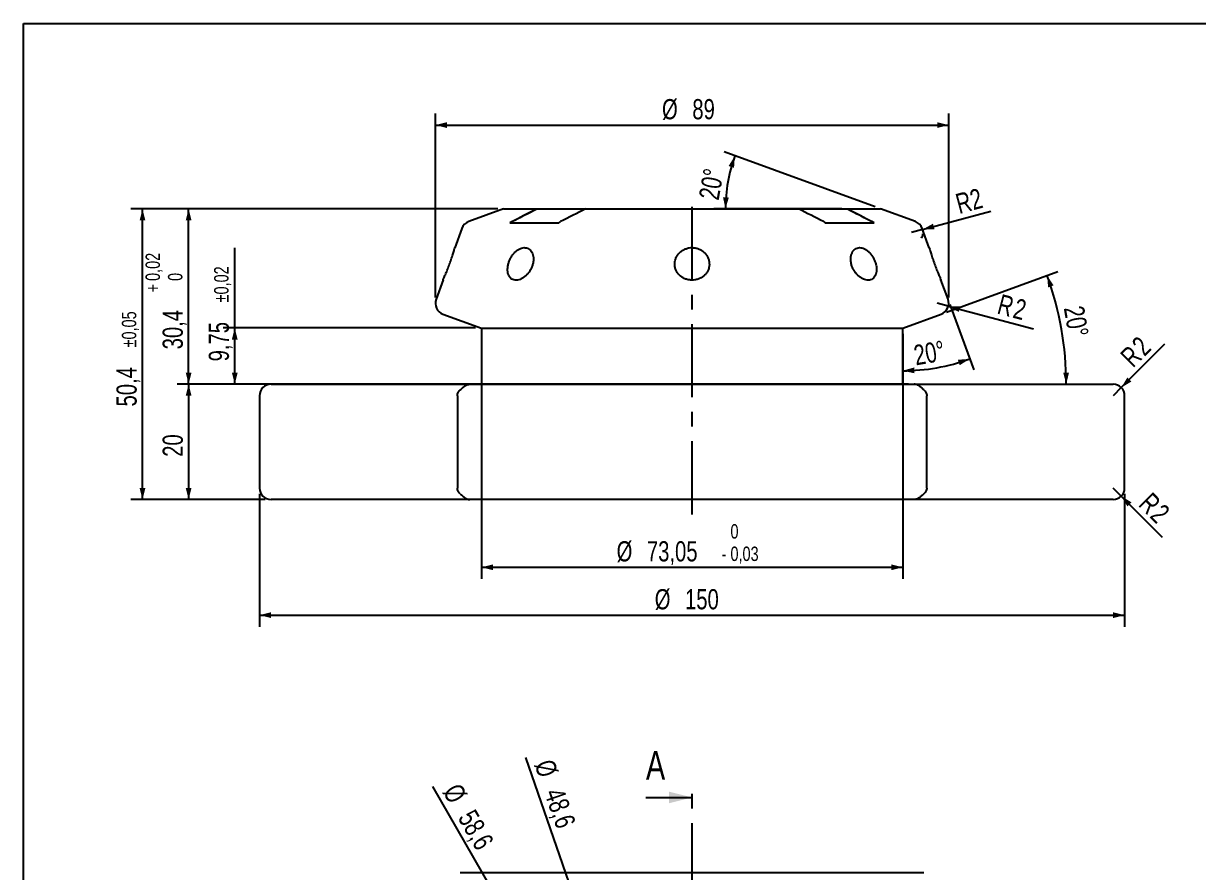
# Model space of a CAD drawing. Header units: millimetres. Extents: x 8 to 3888, y -9869 to 412.
# Drawn here: x 8 to 211.7, y 264.8 to 412 of the extents above; entities that cross this region are included whole.
import ezdxf

# ---------------------------------------------------------------- set-up
doc = ezdxf.new("R2010")
doc.units = ezdxf.units.MM
doc.linetypes.add('CENTERX2', pattern=[20.32, 12.7, -2.54, 2.54, -2.54])
doc.layers.add('CENTERLINE', color=4, linetype='CENTERX2')
doc.layers.add('DIMENSIONS', color=2, linetype='Continuous')
doc.layers.add('OUTLINE', color=7, linetype='Continuous', lineweight=25)
doc.styles.add('SLDTEXTSTYLE0', font='TXT', dxfattribs={"width": 0.75})
doc.dimstyles.new('SLDDIMSTYLE0', dxfattribs={"dimtxt": 3.5, "dimasz": 2, "dimexe": 0, "dimexo": 0.0625, "dimgap": 0.875, "dimtad": 1, "dimdec": 1, "dimrnd": 1e-09, "dimzin": 12, "dimdsep": 46, "dimtxsty": 'SLDTEXTSTYLE0', "dimblk1": 'NONE', "dimsah": 1, "dimcen": 0, "dimadec": 0, "dimazin": 3, "dimtfac": 1, "dimtdec": 1, "dimtmove": 0, "dimatfit": 3, "dimldrblk": 'NONE', "dimfxl": 0, "dimfrac": 2, "dimtolj": 1, "dimtzin": 12, "dimarcsym": 0})
doc.dimstyles.new('SLDDIMSTYLE1', dxfattribs={"dimtxt": 3.5, "dimasz": 2, "dimexe": 0, "dimexo": 0.0625, "dimgap": 0.875, "dimtad": 1, "dimrnd": 1e-09, "dimzin": 12, "dimdsep": 46, "dimtxsty": 'SLDTEXTSTYLE0', "dimsah": 1, "dimcen": 0.09, "dimadec": 0, "dimazin": 3, "dimtfac": 1, "dimtofl": 0, "dimtmove": 0, "dimatfit": 3, "dimfxl": 0, "dimfrac": 2, "dimtolj": 1, "dimtzin": 12, "dimarcsym": 0})
doc.dimstyles.new('SLDDIMSTYLE14', dxfattribs={"dimtxt": 3.5, "dimasz": 2, "dimexe": 0, "dimexo": 0.0625, "dimgap": 0.875, "dimtad": 1, "dimrnd": 1e-09, "dimzin": 12, "dimdsep": 46, "dimtxsty": 'SLDTEXTSTYLE0', "dimsah": 1, "dimcen": 0, "dimadec": 0, "dimazin": 3, "dimtfac": 1, "dimtofl": 0, "dimtmove": 0, "dimatfit": 3, "dimfxl": 0, "dimfrac": 2, "dimtolj": 1, "dimtzin": 12, "dimarcsym": 0})
doc.dimstyles.new('SLDDIMSTYLE21', dxfattribs={"dimtxt": 3.5, "dimasz": 2, "dimexe": 0, "dimexo": 0.0625, "dimgap": 0.875, "dimtad": 1, "dimrnd": 1e-09, "dimzin": 12, "dimdsep": 46, "dimtxsty": 'SLDTEXTSTYLE0', "dimsah": 1, "dimcen": 0.09, "dimadec": 0, "dimazin": 3, "dimtol": 1, "dimtp": 0.02, "dimtm": 0.02, "dimtfac": 1, "dimtofl": 0, "dimtmove": 0, "dimatfit": 3, "dimfxl": 0, "dimfrac": 2, "dimtolj": 1, "dimarcsym": 0})
doc.dimstyles.new('SLDDIMSTYLE22', dxfattribs={"dimtxt": 3.5, "dimasz": 2, "dimexe": 0, "dimexo": 0.0625, "dimgap": 0.875, "dimtad": 1, "dimrnd": 1e-09, "dimzin": 12, "dimdsep": 46, "dimtxsty": 'SLDTEXTSTYLE0', "dimsah": 1, "dimcen": 0.09, "dimadec": 0, "dimazin": 3, "dimtol": 1, "dimtp": 0.02, "dimtfac": 1, "dimtofl": 0, "dimtmove": 0, "dimatfit": 3, "dimfxl": 0, "dimfrac": 2, "dimtolj": 1, "dimarcsym": 0})
doc.dimstyles.new('SLDDIMSTYLE23', dxfattribs={"dimtxt": 3.5, "dimasz": 2, "dimexe": 0, "dimexo": 0.0625, "dimgap": 0.875, "dimtad": 1, "dimrnd": 1e-09, "dimzin": 12, "dimdsep": 46, "dimtxsty": 'SLDTEXTSTYLE0', "dimsah": 1, "dimcen": 0.09, "dimadec": 0, "dimazin": 3, "dimtol": 1, "dimtp": 0.05, "dimtm": 0.05, "dimtfac": 1, "dimtofl": 0, "dimtmove": 0, "dimatfit": 3, "dimfxl": 0, "dimfrac": 2, "dimtolj": 1, "dimarcsym": 0})
doc.dimstyles.new('SLDDIMSTYLE24', dxfattribs={"dimtxt": 3.5, "dimasz": 2, "dimexe": 0, "dimexo": 0.0625, "dimgap": 0.875, "dimtad": 1, "dimrnd": 1e-09, "dimzin": 12, "dimdsep": 46, "dimtxsty": 'SLDTEXTSTYLE0', "dimsah": 1, "dimcen": 0.09, "dimadec": 0, "dimazin": 3, "dimtol": 1, "dimtm": 0.03, "dimtfac": 1, "dimtofl": 0, "dimtmove": 0, "dimatfit": 3, "dimfxl": 0, "dimfrac": 2, "dimtolj": 1, "dimarcsym": 0})
doc.dimstyles.new('SLDDIMSTYLE6', dxfattribs={"dimtxt": 3.5, "dimasz": 2, "dimexe": 0, "dimexo": 0.0625, "dimgap": 0.875, "dimtad": 1, "dimdec": 4, "dimzin": 12, "dimdsep": 46, "dimtxsty": 'SLDTEXTSTYLE0', "dimsah": 1, "dimcen": 0.09, "dimazin": 3, "dimtfac": 1, "dimtofl": 0, "dimtmove": 0, "dimatfit": 3, "dimfxl": 0, "dimfrac": 2, "dimtolj": 1, "dimtzin": 12, "dimarcsym": 0})
doc.dimstyles.new('SLDDIMSTYLE8', dxfattribs={"dimtxt": 3.5, "dimasz": 2, "dimexe": 0, "dimexo": 0.0625, "dimgap": 0.875, "dimtad": 1, "dimrnd": 1e-09, "dimzin": 12, "dimdsep": 46, "dimtxsty": 'SLDTEXTSTYLE0', "dimsah": 1, "dimcen": 0, "dimadec": 0, "dimazin": 3, "dimtfac": 1, "dimtofl": 0, "dimtmove": 0, "dimatfit": 3, "dimfxl": 0, "dimfrac": 2, "dimtolj": 1, "dimtzin": 12, "dimarcsym": 0})

# ---------------------------------------------------------------- blocks, each defined once
blk = doc.blocks.new('_D')
at = {"layer": 'DIMENSIONS'}
for q in [(95.07, 284.69), (131.9, 178.8)]:
    blk.add_line((115.93, 224.72), q, dxfattribs=at)
blk.add_solid([(115.93, 224.72), (115.74, 226.77), (114.8, 226.44)], dxfattribs=at)
at = {"layer": 'DIMENSIONS', "char_height": 3.5, "attachment_point": 1, "rotation": 289.1766, "style": 'SLDTEXTSTYLE0'}
for s, insert in [('%%c', (99.85, 284.68)), ('48,6', (101.57, 279.72))]:
    blk.add_mtext(s, dxfattribs=dict(at, insert=insert))
blk = doc.blocks.new('_None')
blk = doc.blocks.new('_D_1')
at = {"layer": 'DIMENSIONS'}
for q in [(78.94, 279.65), (138.56, 176.38)]:
    blk.add_line((109.26, 227.13), q, dxfattribs=at)
blk.add_solid([(109.26, 227.13), (108.69, 229.12), (107.83, 228.62)], dxfattribs=at)
at = {"layer": 'DIMENSIONS', "char_height": 3.5, "attachment_point": 1, "rotation": 300, "style": 'SLDTEXTSTYLE0'}
for s, insert in [('%%c', (83.64, 280.53)), ('58,6', (86.26, 275.99))]:
    blk.add_mtext(s, dxfattribs=dict(at, insert=insert))
blk = doc.blocks.new('_D_46')
at = {"layer": 'DIMENSIONS'}
for p, q in [((44.63, 359.19), (44.63, 373.09)), ((86.39, 359.19), (42.63, 359.19)), ((44.63, 349.44), (44.63, 359.19)), ((49.91, 349.44), (42.63, 349.44))]:
    blk.add_line(p, q, dxfattribs=at)
for points in [[(44.63, 359.19), (44.13, 357.19), (45.13, 357.19)], [(44.63, 349.44), (45.13, 351.44), (44.13, 351.44)]]:
    blk.add_solid(points, dxfattribs=at)
at = {"layer": 'DIMENSIONS', "attachment_point": 1, "rotation": 90, "style": 'SLDTEXTSTYLE0'}
for s, insert, char_height in [('±0,02', (41.05, 363.63), 2.5), ('9,75', (40.12, 353.4), 3.5)]:
    blk.add_mtext(s, dxfattribs=dict(at, insert=insert, char_height=char_height))
blk = doc.blocks.new('_D_47')
at = {"layer": 'DIMENSIONS'}
for p, q in [((90.24, 379.84), (34.63, 379.84)), ((36.63, 349.44), (36.63, 379.84)), ((161.45, 349.44), (34.63, 349.44))]:
    blk.add_line(p, q, dxfattribs=at)
for points in [[(36.63, 379.84), (36.13, 377.84), (37.13, 377.84)], [(36.63, 349.44), (37.13, 351.44), (36.13, 351.44)]]:
    blk.add_solid(points, dxfattribs=at)
at = {"layer": 'DIMENSIONS', "attachment_point": 1, "rotation": 90, "style": 'SLDTEXTSTYLE0'}
for s, insert, char_height in [('0,02', (29.16, 367.35), 2.5), ('+', (29.16, 365.36), 2.5), ('0', (33.05, 367.35), 2.5), ('30,4', (32.12, 355.49), 3.5)]:
    blk.add_mtext(s, dxfattribs=dict(at, insert=insert, char_height=char_height))
blk = doc.blocks.new('_D_48')
at = {"layer": 'DIMENSIONS'}
for p, q in [((90.24, 379.84), (26.63, 379.84)), ((28.63, 329.44), (28.63, 379.84)), ((49.91, 329.44), (26.63, 329.44))]:
    blk.add_line(p, q, dxfattribs=at)
for points in [[(28.63, 379.84), (28.13, 377.84), (29.13, 377.84)], [(28.63, 329.44), (29.13, 331.44), (28.13, 331.44)]]:
    blk.add_solid(points, dxfattribs=at)
at = {"layer": 'DIMENSIONS', "attachment_point": 1, "rotation": 90, "style": 'SLDTEXTSTYLE0'}
for s, insert, char_height in [('±0,05', (25.05, 355.82), 2.5), ('50,4', (24.12, 345.58), 3.5)]:
    blk.add_mtext(s, dxfattribs=dict(at, insert=insert, char_height=char_height))
blk = doc.blocks.new('_D_49')
at = {"layer": 'DIMENSIONS'}
for q in [(166.41, 363.49), (183.08, 359.03)]:
    blk.add_line((168.34, 362.97), q, dxfattribs=at)
blk.add_solid([(168.34, 362.97), (170.15, 361.97), (170.4, 362.94)], dxfattribs=at)
at = {"layer": 'DIMENSIONS', "char_height": 3.5, "attachment_point": 1, "rotation": 345, "style": 'SLDTEXTSTYLE0'}
for s, insert in [('R', (177.53, 365.12)), ('2', (180.25, 364.4))]:
    blk.add_mtext(s, dxfattribs=dict(at, insert=insert))
blk = doc.blocks.new('_D_50')
at = {"layer": 'DIMENSIONS'}
for p, q in [((79.41, 364.49), (79.41, 396.38)), ((168.41, 364.49), (168.41, 396.38)), ((79.41, 394.38), (168.41, 394.38))]:
    blk.add_line(p, q, dxfattribs=at)
for points in [[(79.41, 394.38), (81.41, 393.88), (81.41, 394.88)], [(168.41, 394.38), (166.41, 394.88), (166.41, 393.88)]]:
    blk.add_solid(points, dxfattribs=at)
at = {"layer": 'DIMENSIONS', "char_height": 3.5, "attachment_point": 1, "style": 'SLDTEXTSTYLE0'}
for s, insert in [('%%c', (118.7, 398.89)), ('89', (123.96, 398.89))]:
    blk.add_mtext(s, dxfattribs=dict(at, insert=insert))
blk = doc.blocks.new('_D_51')
at = {"layer": 'DIMENSIONS'}
for p, q in [((87.39, 358.19), (87.39, 315.69)), ((160.44, 358.19), (160.44, 315.69)), ((87.39, 317.69), (160.44, 317.69))]:
    blk.add_line(p, q, dxfattribs=at)
for points in [[(87.39, 317.69), (89.39, 317.19), (89.39, 318.19)], [(160.44, 317.69), (158.44, 318.19), (158.44, 317.19)]]:
    blk.add_solid(points, dxfattribs=at)
at = {"layer": 'DIMENSIONS', "attachment_point": 1, "style": 'SLDTEXTSTYLE0'}
for s, insert, char_height in [('0', (130.57, 325.17), 2.5), ('%%c', (110.83, 322.21), 3.5), ('73,05', (116.08, 322.21), 3.5), ('-', (129.03, 321.28), 2.5), ('0,03', (130.57, 321.28), 2.5)]:
    blk.add_mtext(s, dxfattribs=dict(at, insert=insert, char_height=char_height))
blk = doc.blocks.new('_D_52')
at = {"layer": 'DIMENSIONS'}
for q in [(205.9, 356.42), (196.91, 347.44)]:
    blk.add_line((198.33, 348.85), q, dxfattribs=at)
blk.add_solid([(198.33, 348.85), (200.09, 349.91), (199.39, 350.62)], dxfattribs=at)
at = {"layer": 'DIMENSIONS', "char_height": 3.5, "attachment_point": 1, "rotation": 45, "style": 'SLDTEXTSTYLE0'}
for s, insert in [('2', (199.88, 356.61)), ('R', (197.89, 354.62))]:
    blk.add_mtext(s, dxfattribs=dict(at, insert=insert))
blk = doc.blocks.new('_D_53')
at = {"layer": 'DIMENSIONS'}
for q in [(196.91, 331.44), (205.44, 322.91)]:
    blk.add_line((198.33, 330.02), q, dxfattribs=at)
blk.add_solid([(198.33, 330.02), (199.39, 328.26), (200.09, 328.96)], dxfattribs=at)
at = {"layer": 'DIMENSIONS', "char_height": 3.5, "attachment_point": 1, "rotation": 315, "style": 'SLDTEXTSTYLE0'}
for s, insert in [('R', (203.62, 330.9)), ('2', (205.61, 328.92))]:
    blk.add_mtext(s, dxfattribs=dict(at, insert=insert))
blk = doc.blocks.new('_D_54')
at = {"layer": 'DIMENSIONS'}
for p, q in [((48.91, 330.44), (48.91, 307.39)), ((198.91, 330.44), (198.91, 307.39)), ((48.91, 309.39), (198.91, 309.39))]:
    blk.add_line(p, q, dxfattribs=at)
for points in [[(48.91, 309.39), (50.91, 308.89), (50.91, 309.89)], [(198.91, 309.39), (196.91, 309.89), (196.91, 308.89)]]:
    blk.add_solid(points, dxfattribs=at)
at = {"layer": 'DIMENSIONS', "char_height": 3.5, "attachment_point": 1, "style": 'SLDTEXTSTYLE0'}
for s, insert in [('%%c', (117.44, 313.9)), ('150', (122.69, 313.9))]:
    blk.add_mtext(s, dxfattribs=dict(at, insert=insert))
blk = doc.blocks.new('_D_55')
at = {"layer": 'DIMENSIONS'}
blk.add_line((168.63, 363.24), (172.74, 351.95), dxfattribs=at)
blk.add_arc((160.44, 385.75), 33.97, 270, 290, dxfattribs=at)
for points in [[(172.05, 353.83), (170, 353.68), (170.31, 352.73)], [(160.44, 351.79), (162.45, 351.34), (162.42, 352.34)]]:
    blk.add_solid(points, dxfattribs=at)
at = {"layer": 'DIMENSIONS', "insert": (162.12, 356.14), "char_height": 3.5, "attachment_point": 1, "rotation": 10, "style": 'SLDTEXTSTYLE0'}
blk.add_mtext('20°', dxfattribs=at)
blk = doc.blocks.new('_D_56')
at = {"layer": 'DIMENSIONS'}
for q in [(175.7, 379.44), (161.95, 375.76)]:
    blk.add_line((163.88, 376.28), q, dxfattribs=at)
blk.add_arc((161.95, 375.76), 2, 330, 353.4349, dxfattribs=at)
blk.add_solid([(163.88, 376.28), (165.94, 376.31), (165.68, 377.28)], dxfattribs=at)
at = {"layer": 'DIMENSIONS', "insert": (169.32, 382.33), "char_height": 3.5, "attachment_point": 1, "rotation": 15, "style": 'SLDTEXTSTYLE0'}
blk.add_mtext('R2', dxfattribs=at)
blk = doc.blocks.new('_D_57')
at = {"layer": 'DIMENSIONS'}
for p, q in [((49.91, 349.44), (34.63, 349.44)), ((36.63, 349.44), (36.63, 329.44)), ((49.91, 329.44), (34.63, 329.44))]:
    blk.add_line(p, q, dxfattribs=at)
for points in [[(36.63, 349.44), (36.13, 347.44), (37.13, 347.44)], [(36.63, 329.44), (37.13, 331.44), (36.13, 331.44)]]:
    blk.add_solid(points, dxfattribs=at)
at = {"layer": 'DIMENSIONS', "insert": (32.12, 336.85), "char_height": 3.5, "attachment_point": 1, "rotation": 90, "style": 'SLDTEXTSTYLE0'}
blk.add_mtext('20', dxfattribs=at)
blk = doc.blocks.new('_D_58')
at = {"layer": 'DIMENSIONS'}
for p, q in [((155.65, 380.18), (129.45, 389.72)), ((149.87, 379.84), (127.71, 379.84))]:
    blk.add_line(p, q, dxfattribs=at)
blk.add_arc((156.59, 379.84), 26.88, 160, 180, dxfattribs=at)
for points in [[(131.33, 389.03), (130.24, 387.28), (131.19, 386.97)], [(129.71, 379.84), (130.28, 381.82), (129.28, 381.86)]]:
    blk.add_solid(points, dxfattribs=at)
at = {"layer": 'DIMENSIONS', "insert": (125.06, 381.82), "char_height": 3.5, "attachment_point": 1, "rotation": 80, "style": 'SLDTEXTSTYLE0'}
blk.add_mtext('20°', dxfattribs=at)
blk = doc.blocks.new('_D_59')
at = {"layer": 'DIMENSIONS'}
blk.add_line((168.04, 361.95), (187.35, 368.98), dxfattribs=at)
blk.add_arc((133.65, 349.44), 55.14, 0, 20, dxfattribs=at)
for points in [[(185.47, 368.3), (185.64, 366.24), (186.59, 366.57)], [(188.79, 349.44), (189.26, 351.45), (188.26, 351.43)]]:
    blk.add_solid(points, dxfattribs=at)
at = {"layer": 'DIMENSIONS', "insert": (191.79, 363.26), "char_height": 3.5, "attachment_point": 1, "rotation": 280, "style": 'SLDTEXTSTYLE0'}
blk.add_mtext('20°', dxfattribs=at)

msp = doc.modelspace()

# ---------------------------------------------------------------- linework, layer by layer
at = {"layer": 'CENTERLINE'}
for p, q in [((123.91153, 326.85542), (123.91153, 381.85852)), ((123.91153, 118.38715), (123.91153, 279.77333))]:
    msp.add_line(p, q, dxfattribs=at)
at = {"layer": 'CENTERLINE', "linetype": 'Continuous'}
msp.add_line((115.91153, 277.77333), (123.91153, 277.77333), dxfattribs=at)
at = {"layer": 'CENTERLINE'}
msp.add_solid([(123.91153, 277.77333), (119.91153, 278.77333), (119.91153, 276.77333)], dxfattribs=at)
at = {"layer": 'OUTLINE'}
for p, q in [((8, 412), (586, 412)), ((8, 8), (8, 412)), ((91.23653, 379.83809), (85.19257, 377.63827)), ((91.23653, 379.83809), (96.95704, 379.83809)), ((105.45581, 379.79171), (96.97053, 379.79171)), ((105.44233, 379.83809), (142.38073, 379.83809)), ((150.85252, 379.79171), (142.36724, 379.79171)), ((150.86601, 379.83809), (156.58653, 379.83809)), ((162.63049, 377.63827), (156.58653, 379.83809)), ((92.33454, 377.43929), (100.81983, 377.43929)), ((147.00323, 377.43929), (155.48851, 377.43929)), ((83.99723, 376.44293), (82.7763, 373.08845)), ((165.03741, 373.11415), (163.82583, 376.44293)), ((80.74864, 367.51751), (79.53214, 364.17521)), ((168.29091, 364.17521), (167.0703, 367.52882)), ((80.72749, 361.61179), (87.38653, 359.18809)), ((160.43653, 359.18809), (167.09557, 361.61179)), ((87.38653, 359.18809), (87.38653, 349.43809)), ((87.38653, 359.18809), (160.43653, 359.18809)), ((160.43653, 349.43809), (160.43653, 359.18809)), ((50.91153, 349.43809), (85.37583, 349.43809)), ((85.37583, 349.43809), (162.44723, 349.43809)), ((162.44723, 349.43809), (196.91153, 349.43809)), ((48.91152, 347.43809), (48.91152, 331.43809)), ((83.21755, 347.43809), (83.21755, 331.43809)), ((164.60551, 331.43809), (164.60551, 347.43809)), ((198.91153, 331.43809), (198.91153, 347.43809)), ((85.37583, 329.4381), (50.91153, 329.4381)), ((162.44723, 329.4381), (85.37583, 329.4381)), ((196.91153, 329.4381), (162.44723, 329.4381)), ((83.71353, 264.75653), (164.10953, 264.75653))]:
    msp.add_line(p, q, dxfattribs=at)
for centre, start, end in [((85.87661, 375.75889), 110, 160), ((161.94644, 375.75889), 20, 70), ((81.41153, 363.49117), 160, 250), ((166.41153, 363.49117), 290, 20), ((50.91153, 347.43809), 90, 180), ((196.91153, 347.43809), 0, 90), ((50.91153, 331.43809), 180, 270), ((196.91153, 331.43809), 270, 0)]:
    msp.add_arc(centre, 2, start, end, dxfattribs=at)
for points in [[(96.97053, 379.79171), (95.42475, 379.00959), (93.87949, 378.22512), (92.33455, 377.43929)], [(92.62117, 377.63827), (94.06611, 378.37305), (95.51134, 379.1066), (96.95704, 379.83809)], [(96.97053, 379.79171), (96.96602, 379.80716), (96.96153, 379.82263), (96.95704, 379.83809)], [(105.44233, 379.83809), (103.99659, 379.10658), (102.55137, 378.37303), (101.10646, 377.63827)], [(146.7166, 377.63827), (145.27166, 378.37305), (143.82644, 379.1066), (142.38073, 379.83809)], [(150.86601, 379.83809), (150.86153, 379.82263), (150.85703, 379.80716), (150.85252, 379.79171)], [(155.48851, 377.43929), (153.94359, 378.2251), (152.39834, 379.00958), (150.85252, 379.79171)], [(150.86601, 379.83809), (152.31175, 379.10658), (153.75697, 378.37303), (155.20188, 377.63827)], [(92.62117, 377.63827), (92.51976, 377.5867), (92.42427, 377.52022), (92.33455, 377.43929)], [(100.81983, 377.43929), (100.90972, 377.52037), (101.00577, 377.58708), (101.10646, 377.63827)], [(146.7166, 377.63827), (146.81802, 377.5867), (146.9135, 377.52022), (147.00323, 377.43929)], [(155.48851, 377.43929), (155.39862, 377.52037), (155.30256, 377.58708), (155.20188, 377.63827)]]:
    msp.add_open_spline(points, degree=3, dxfattribs=at)
for points, knots in [([(80.75042, 367.51686), (80.75382, 367.52454), (80.7616, 367.54206), (80.9321, 367.93303), (81.2056, 368.58249), (81.54751, 369.4364), (81.90486, 370.38925), (82.23477, 371.33573), (82.50565, 372.17314), (82.69137, 372.78502), (82.7863, 373.11264), (82.78089, 373.09399), (82.779, 373.08747)], [0, 0, 0, 0, 0.083417974, 0.190591846, 0.297936319, 0.405429242, 0.512817871, 0.620002586, 0.72719984, 0.834611059, 0.942100499, 1, 1, 1, 1]), ([(94.53375, 367.84467), (94.68307, 367.93415), (94.82768, 368.03781), (95.10744, 368.27256), (95.24398, 368.40529), (95.49885, 368.69167), (95.6169, 368.84446), (95.83396, 369.16936), (95.93327, 369.34271), (96.10363, 369.69459), (96.17594, 369.8747), (96.294, 370.2436), (96.33863, 370.42969), (96.39753, 370.7953), (96.4123, 370.97757), (96.4111, 371.33281), (96.39537, 371.50262), (96.33482, 371.82688), (96.28921, 371.98276), (96.17193, 372.26688), (96.10043, 372.39616), (95.93204, 372.62872), (95.83499, 372.73139), (95.62405, 372.90118), (95.50928, 372.9697), (95.26073, 373.07251), (95.13069, 373.10518), (94.86095, 373.13407), (94.7195, 373.13007), (94.43392, 373.08472), (94.29066, 373.04398), (94.003, 372.9269), (93.85763, 372.8496), (93.57754, 372.66529), (93.44136, 372.55794), (93.17641, 372.31243), (93.04948, 372.17564), (92.81299, 371.8826), (92.70165, 371.72428), (92.49709, 371.38965), (92.40582, 371.21682), (92.24434, 370.86058), (92.1736, 370.67509), (92.0588, 370.30674), (92.01416, 370.12328), (91.95052, 369.75778), (91.93193, 369.57588), (91.92265, 369.2293), (91.9315, 369.0625), (91.97757, 368.74216), (92.01423, 368.59313), (92.11363, 368.31864), (92.17727, 368.19162), (92.32889, 367.96746), (92.41604, 367.87075), (92.61318, 367.70748), (92.72427, 367.6408), (92.96093, 367.54371), (93.08727, 367.51228), (93.35644, 367.48426), (93.49794, 367.48818), (93.92945, 367.5521), (94.23512, 367.66572), (94.53375, 367.84467)], [0, 0, 0, 0, 0.03125, 0.03125, 0.0625, 0.0625, 0.09375, 0.09375, 0.125, 0.125, 0.15625, 0.15625, 0.1875, 0.1875, 0.21875, 0.21875, 0.25, 0.25, 0.28125, 0.28125, 0.3125, 0.3125, 0.34375, 0.34375, 0.375, 0.375, 0.40625, 0.40625, 0.4375, 0.4375, 0.46875, 0.46875, 0.5, 0.5, 0.53125, 0.53125, 0.5625, 0.5625, 0.59375, 0.59375, 0.625, 0.625, 0.65625, 0.65625, 0.6875, 0.6875, 0.71875, 0.71875, 0.75, 0.75, 0.78125, 0.78125, 0.8125, 0.8125, 0.84375, 0.84375, 0.875, 0.875, 0.90625, 0.90625, 0.9375, 0.9375, 1, 1, 1, 1]), ([(125.95379, 368.22843), (126.09893, 368.35294), (126.22841, 368.48871), (126.45736, 368.7821), (126.55765, 368.94162), (126.72128, 369.27418), (126.78479, 369.44641), (126.87551, 369.8028), (126.90237, 369.98817), (126.91668, 370.3554), (126.90483, 370.53907), (126.84221, 370.9065), (126.79159, 371.08743), (126.65541, 371.4345), (126.56887, 371.60327), (126.36175, 371.92303), (126.24324, 372.07136), (125.97706, 372.34529), (125.82755, 372.47192), (125.50971, 372.69207), (125.34097, 372.78659), (124.98372, 372.94406), (124.79532, 373.00639), (124.41491, 373.0934), (124.2209, 373.11907), (123.82498, 373.13324), (123.62909, 373.12147), (123.24307, 373.06181), (123.05067, 373.01315), (122.68185, 372.88132), (122.50624, 372.79894), (122.17244, 372.60185), (122.01347, 372.48599), (121.72668, 372.23121), (121.59704, 372.09149), (121.36585, 371.7871), (121.26615, 371.62428), (121.10325, 371.2872), (121.03874, 371.1105), (120.94728, 370.74736), (120.92101, 370.56462), (120.90629, 370.19693), (120.91837, 370.00997), (120.98062, 369.64732), (121.03029, 369.47088), (121.16687, 369.12766), (121.25425, 368.96119), (121.45918, 368.65234), (121.5774, 368.50796), (121.84654, 368.23977), (121.99371, 368.11982), (122.3102, 367.90864), (122.48176, 367.81635), (122.83952, 367.66547), (123.0243, 367.60701), (123.4055, 367.52347), (123.60351, 367.49865), (123.99495, 367.4852), (124.19013, 367.49592), (124.57939, 367.55298), (124.77121, 367.59936), (125.32087, 367.78658), (125.66351, 367.97941), (125.95379, 368.22843)], [0, 0, 0, 0, 0.03125, 0.03125, 0.0625, 0.0625, 0.09375, 0.09375, 0.125, 0.125, 0.15625, 0.15625, 0.1875, 0.1875, 0.21875, 0.21875, 0.25, 0.25, 0.28125, 0.28125, 0.3125, 0.3125, 0.34375, 0.34375, 0.375, 0.375, 0.40625, 0.40625, 0.4375, 0.4375, 0.46875, 0.46875, 0.5, 0.5, 0.53125, 0.53125, 0.5625, 0.5625, 0.59375, 0.59375, 0.625, 0.625, 0.65625, 0.65625, 0.6875, 0.6875, 0.71875, 0.71875, 0.75, 0.75, 0.78125, 0.78125, 0.8125, 0.8125, 0.84375, 0.84375, 0.875, 0.875, 0.90625, 0.90625, 0.9375, 0.9375, 1, 1, 1, 1]), ([(155.37128, 367.84467), (155.46615, 367.93415), (155.54814, 368.03781), (155.68784, 368.27256), (155.74598, 368.40529), (155.83426, 368.69167), (155.86458, 368.84446), (155.8983, 369.16936), (155.90135, 369.34271), (155.88, 369.69459), (155.85594, 369.8747), (155.78061, 370.2436), (155.72966, 370.42969), (155.6046, 370.7953), (155.52959, 370.97757), (155.35698, 371.33281), (155.26111, 371.50262), (155.05038, 371.82688), (154.93412, 371.98276), (154.69023, 372.26688), (154.56225, 372.39616), (154.29365, 372.62872), (154.15312, 372.73139), (153.87097, 372.90118), (153.72786, 372.9697), (153.43699, 373.07251), (153.29362, 373.10518), (153.0121, 373.13407), (152.87228, 373.13007), (152.60522, 373.08472), (152.47861, 373.04398), (152.2393, 372.9269), (152.12605, 372.8496), (151.92366, 372.66529), (151.83322, 372.55794), (151.67479, 372.31243), (151.60808, 372.17564), (151.50324, 371.8826), (151.46426, 371.72428), (151.41606, 371.38965), (151.40714, 371.21682), (151.41912, 370.86058), (151.44057, 370.67509), (151.51282, 370.30674), (151.56328, 370.12328), (151.69291, 369.75778), (151.77246, 369.57588), (151.95354, 369.2293), (152.05572, 369.0625), (152.28383, 368.74216), (152.40663, 368.59313), (152.66668, 368.31864), (152.80574, 368.19162), (153.09176, 367.96746), (153.23759, 367.87075), (153.53441, 367.70748), (153.68658, 367.6408), (153.98324, 367.54371), (154.12912, 367.51228), (154.41571, 367.48426), (154.55476, 367.48818), (154.94657, 367.5521), (155.18153, 367.66572), (155.37128, 367.84467)], [0, 0, 0, 0, 0.03125, 0.03125, 0.0625, 0.0625, 0.09375, 0.09375, 0.125, 0.125, 0.15625, 0.15625, 0.1875, 0.1875, 0.21875, 0.21875, 0.25, 0.25, 0.28125, 0.28125, 0.3125, 0.3125, 0.34375, 0.34375, 0.375, 0.375, 0.40625, 0.40625, 0.4375, 0.4375, 0.46875, 0.46875, 0.5, 0.5, 0.53125, 0.53125, 0.5625, 0.5625, 0.59375, 0.59375, 0.625, 0.625, 0.65625, 0.65625, 0.6875, 0.6875, 0.71875, 0.71875, 0.75, 0.75, 0.78125, 0.78125, 0.8125, 0.8125, 0.84375, 0.84375, 0.875, 0.875, 0.90625, 0.90625, 0.9375, 0.9375, 1, 1, 1, 1]), ([(165.03647, 373.1138), (165.04224, 373.0936), (165.0544, 373.05101), (165.18838, 372.5944), (165.40657, 371.89071), (165.70212, 371.00084), (166.04682, 370.03849), (166.40289, 369.11232), (166.72757, 368.31779), (166.96438, 367.76334), (167.0855, 367.48753), (167.07181, 367.51873), (167.06778, 367.52791)], [0, 0, 0, 0, 0.0967070145, 0.2038543535, 0.311210703, 0.418689246, 0.5260124248, 0.6331548857, 0.7403733466, 0.8478010407, 0.9552515714, 1, 1, 1, 1]), ([(83.21755, 347.43809), (83.21755, 347.53353), (83.2306, 347.63038), (83.27955, 347.81502), (83.31578, 347.90497), (83.45045, 348.15903), (83.5739, 348.30801), (83.71353, 348.43809)], [0, 0, 0, 0, 0.25, 0.25, 0.5, 0.5, 1, 1, 1, 1]), ([(83.71353, 348.43809), (83.85422, 348.56917), (83.99043, 348.69873), (84.26626, 348.94173), (84.40478, 349.05378), (84.67977, 349.23832), (84.81985, 349.31299), (85.02726, 349.38732), (85.09631, 349.40617), (85.23542, 349.43158), (85.30657, 349.43809), (85.37583, 349.43809)], [0, 0, 0, 0, 0.25, 0.25, 0.5, 0.5, 0.75, 0.75, 0.875, 0.875, 1, 1, 1, 1]), ([(164.10953, 348.43809), (163.96884, 348.56917), (163.83262, 348.69873), (163.55679, 348.94173), (163.41828, 349.05378), (163.14329, 349.23832), (163.00321, 349.31299), (162.7958, 349.38732), (162.72675, 349.40617), (162.58764, 349.43158), (162.51648, 349.43809), (162.44723, 349.43809)], [0, 0, 0, 0, 0.25, 0.25, 0.5, 0.5, 0.75, 0.75, 0.875, 0.875, 1, 1, 1, 1]), ([(164.10953, 348.43809), (164.24851, 348.30861), (164.37284, 348.15847), (164.55158, 347.8215), (164.60551, 347.6296), (164.60551, 347.43809)], [0, 0, 0, 0, 0.5, 0.5, 1, 1, 1, 1]), ([(83.71353, 330.43809), (83.57439, 330.56772), (83.44992, 330.71808), (83.27115, 331.05549), (83.21755, 331.2457), (83.21755, 331.43809)], [0, 0, 0, 0, 0.5, 0.5, 1, 1, 1, 1]), ([(83.71353, 330.43809), (83.85422, 330.30701), (83.99043, 330.17746), (84.26626, 329.93446), (84.40478, 329.82241), (84.67977, 329.63786), (84.81985, 329.5632), (85.02726, 329.48886), (85.09631, 329.47001), (85.23542, 329.44461), (85.30657, 329.43809), (85.37583, 329.43809)], [0, 0, 0, 0, 0.25, 0.25, 0.5, 0.5, 0.75, 0.75, 0.875, 0.875, 1, 1, 1, 1]), ([(164.10953, 330.43809), (163.96884, 330.30701), (163.83262, 330.17746), (163.55679, 329.93446), (163.41828, 329.82241), (163.14329, 329.63786), (163.00321, 329.5632), (162.7958, 329.48886), (162.72675, 329.47001), (162.58764, 329.44461), (162.51648, 329.43809), (162.44723, 329.43809)], [0, 0, 0, 0, 0.25, 0.25, 0.5, 0.5, 0.75, 0.75, 0.875, 0.875, 1, 1, 1, 1]), ([(164.60551, 331.43809), (164.60551, 331.24545), (164.55235, 331.05629), (164.37259, 330.71709), (164.24932, 330.56833), (164.10953, 330.43809)], [0, 0, 0, 0, 0.5, 0.5, 1, 1, 1, 1])]:
    msp.add_open_spline(points, degree=3, knots=knots, dxfattribs=at)

# ---------------------------------------------------------------- texts
at = {"layer": 'CENTERLINE', "insert": (115.91153, 285.83268), "char_height": 5, "attachment_point": 1, "style": 'SLDTEXTSTYLE0'}
msp.add_mtext('A', dxfattribs=at)

# ---------------------------------------------------------------- dimensions: what is measured, and where the dimension line sits
at = {"layer": 'DIMENSIONS'}
for base, p1, p2, dimstyle, picture, middle in [((168.41153, 394.38039), (79.41153, 363.49117), (168.41153, 363.49117), 'SLDDIMSTYLE1', '_D_50', (123.91153, 394.38039)), ((160.43653, 317.69358), (87.38653, 359.18809), (160.43653, 359.18809), 'SLDDIMSTYLE24', '_D_51', (123.91153, 317.69358)), ((198.91153, 309.39067), (48.91153, 331.43809), (198.91153, 331.43809), 'SLDDIMSTYLE1', '_D_54', (123.91153, 309.39067))]:
    dim = msp.add_linear_dim(base=base, p1=p1, p2=p2, text='%%c<>', dimstyle=dimstyle, dxfattribs=at)
    dim.commit()
    dim.dimension.update_dxf_attribs({"geometry": picture, "text_midpoint": middle, "dimtype": 160})
for base, line1, line2, picture, middle in [((130.11428, 384.50586), ((162.63048, 377.63827), (156.58653, 379.83809)), ((150.86601, 379.83809), (156.58653, 379.83809)), '_D_58', (130.11428, 384.50586)), ((187.95482, 359.01374), ((167.09557, 361.61179), (160.43653, 359.18809)), ((192.15411, 349.43809), (55.66894, 349.43809)), '_D_59', (187.95482, 359.01374)), ((166.33532, 352.30126), ((160.43653, 349.43809), (160.43653, 359.18809)), ((168.29091, 364.17521), (167.0703, 367.52882)), '_D_55', (166.33532, 352.30126))]:
    dim = msp.add_angular_dim_2l(base=base, line1=line1, line2=line2, dimstyle='SLDDIMSTYLE6', dxfattribs=at)
    dim.commit()
    dim.dimension.update_dxf_attribs({"geometry": picture, "text_midpoint": middle, "dimtype": 162})
for center, mpoint, dimstyle, picture, middle in [((161.94644, 375.75889), (163.8783, 376.27653), 'SLDDIMSTYLE14', '_D_56', (173.38595, 378.8241)), ((166.41153, 363.49117), (168.34338, 362.97353), 'SLDDIMSTYLE8', '_D_49', (179.23133, 360.05613)), ((196.91153, 347.43809), (198.32574, 348.85231), 'SLDDIMSTYLE8', '_D_52', (203.16947, 353.69604)), ((196.91153, 331.43809), (198.32574, 330.02388), 'SLDDIMSTYLE8', '_D_53', (202.72777, 325.62187))]:
    dim = msp.add_radius_dim(center=center, mpoint=mpoint, dimstyle=dimstyle, dxfattribs=at)
    dim.commit()
    dim.dimension.update_dxf_attribs({"geometry": picture, "text_midpoint": middle, "dimtype": 164})
for base, p1, p2, dimstyle, picture, middle in [((28.63436, 379.83809), (50.91153, 329.43809), (91.23653, 379.83809), 'SLDDIMSTYLE23', '_D_48', (28.63436, 354.63809)), ((36.63436, 379.83809), (162.44723, 349.43809), (91.23653, 379.83809), 'SLDDIMSTYLE22', '_D_47', (36.63436, 364.63809)), ((44.63436, 359.18809), (50.91153, 349.43809), (87.38653, 359.18809), 'SLDDIMSTYLE21', '_D_46', (44.63436, 362.45153)), ((36.63436, 329.43809), (50.91153, 349.43809), (50.91153, 329.43809), 'SLDDIMSTYLE1', '_D_57', (36.63436, 339.43809))]:
    dim = msp.add_linear_dim(base=base, p1=p1, p2=p2, angle=90, dimstyle=dimstyle, dxfattribs=at)
    dim.commit()
    dim.dimension.update_dxf_attribs({"geometry": picture, "text_midpoint": middle, "dimtype": 160})
for p1, p2, picture, middle in [((131.89647, 178.7967), (115.92658, 224.71637), '_D', (97.90831, 276.52599)), ((138.56272, 176.37993), (109.26034, 227.13314), '_D_1', (83.26195, 272.16369))]:
    dim = msp.add_diameter_dim_2p(p1=p1, p2=p2, dimstyle='SLDDIMSTYLE0', dxfattribs=at)
    dim.commit()
    dim.dimension.update_dxf_attribs({"geometry": picture, "text_midpoint": middle, "dimtype": 163})

doc.saveas('drawing.dxf')
